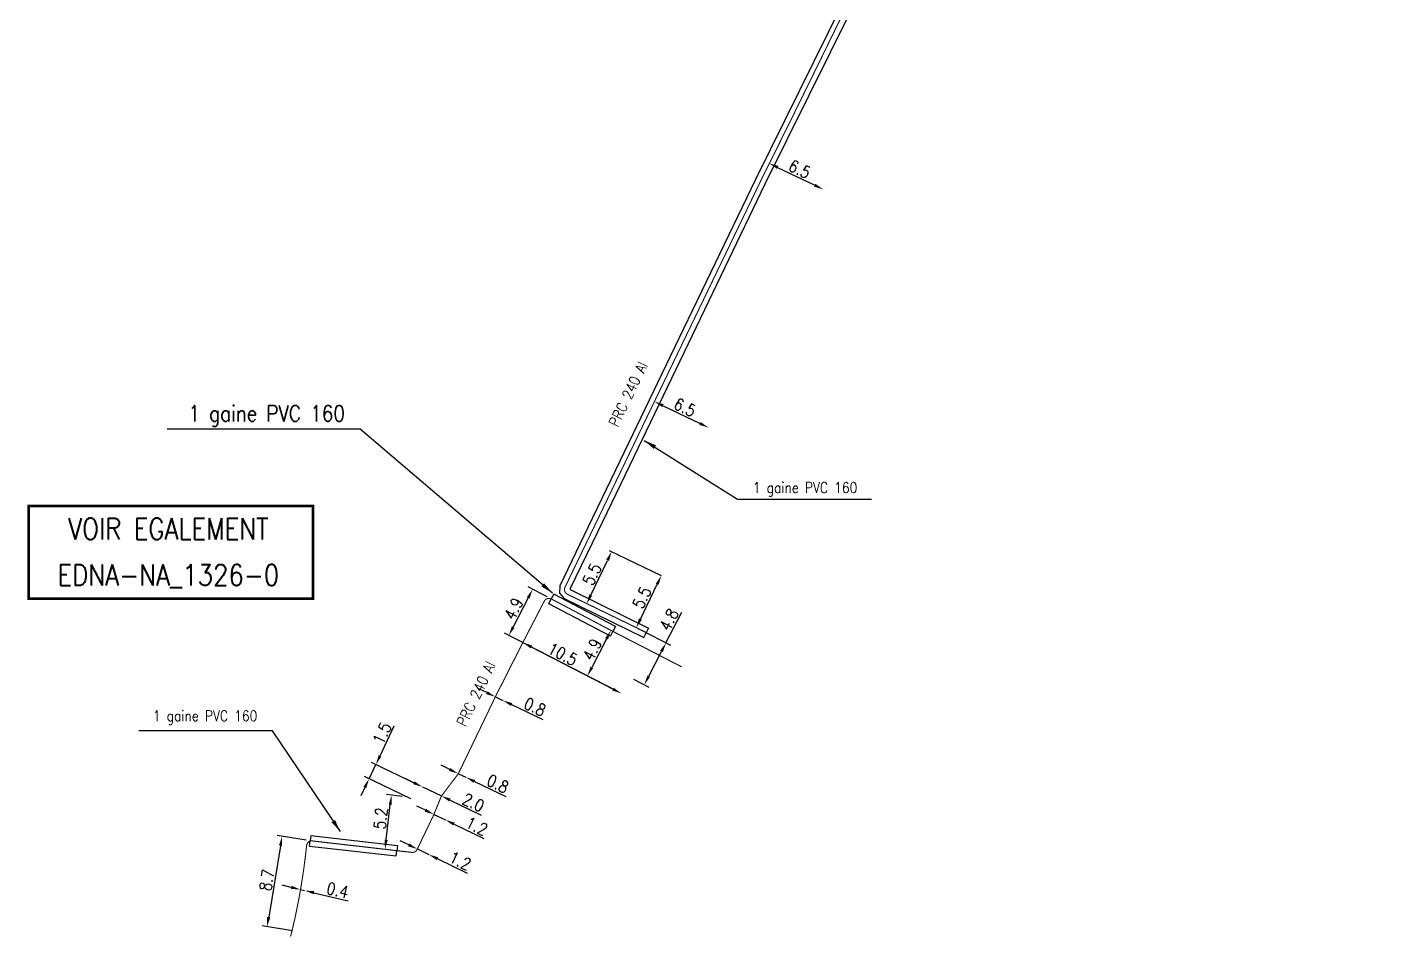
# Model space of a CAD drawing. Header units: millimetres. Extents: x 185000 to 186000, y 127000 to 128000.
# Drawn here: x 185017.7 to 185146.8, y 127431.9 to 127517.5 of the extents above; entities that cross this region are included whole.
import ezdxf
from ezdxf.enums import TextEntityAlignment as Align

# ---------------------------------------------------------------- set-up
doc = ezdxf.new("R2010")
doc.units = ezdxf.units.MM
doc.header["$PDMODE"] = 34
doc.layers.get('DEFPOINTS').update_dxf_attribs({"linetype": 'CONTINUOUS'})
for name, color, linetype in [('M_120', 5, 'M_ST_13'), ('M_400', 7, 'CONTINUOUS'), ('M_930', 7, 'CONTINUOUS')]:
    doc.layers.add(name, color=color, linetype=linetype)
doc.styles.get("Standard").update_dxf_attribs({"font": 'romans.shx', "width": 0.85})
doc.linetypes.add('M_ST_13', pattern='A,5,-0.3,["oo",Standard,S=1.5,R=0,X=0,Y=-0.5],-3', length=8.3)
doc.dimstyles.get("Standard").update_dxf_attribs({"dimtxt": 1.5, "dimasz": 1.2, "dimexe": 0.625, "dimexo": 0.625, "dimgap": 0.25, "dimtad": 1, "dimdec": 1, "dimzin": 0, "dimdsep": 46, "dimtxsty": 'Standard', "dimcen": -0.5, "dimadec": 0, "dimazin": 0, "dimtfac": 1, "dimtdec": 1, "dimtmove": 0, "dimatfit": 3, "dimfxl": 0, "dimtolj": 1, "dimtzin": 0, "dimarcsym": 0})

# ---------------------------------------------------------------- blocks, each defined once
blk = doc.blocks.new('*D17')
at = {"layer": 'DEFPOINTS', "color": 0, "linetype": 'Continuous', "transparency": 16777216}
for p in [(185072.98, 127467.88), (185077.68, 127465.61), (185075.31, 127460.7)]:
    blk.add_point(p, dxfattribs=at)
at = {"layer": 'M_120', "color": 0, "linetype": 'Continuous', "lineweight": -2, "transparency": 16777216}
for p, q in [((185077.68, 127465.61), (185072.78, 127467.97)), ((185071.01, 127463.77), (185072.59, 127467.06))]:
    blk.add_line(p, q, dxfattribs=at)
at = {"layer": 'M_120', "color": 0, "linetype": 'Continuous', "transparency": 16777216}
for points in [[(185072.46, 127467.13), (185072.73, 127467), (185072.98, 127467.88)], [(185070.87, 127463.84), (185071.14, 127463.71), (185070.62, 127462.96)]]:
    blk.add_solid(points, dxfattribs=at)
at = {"layer": 'M_120', "color": 0, "linetype": 'Continuous', "transparency": 16777216, "insert": (185071.12, 127465.74), "char_height": 1.125, "attachment_point": 5, "rotation": 64.2831}
blk.add_mtext('\\A1;5.5', dxfattribs=at)
blk = doc.blocks.new('*D18')
at = {"layer": 'DEFPOINTS', "color": 0, "linetype": 'Continuous', "transparency": 16777216}
for p in [(185077.68, 127465.61), (185077.68, 127465.61), (185075.31, 127460.7)]:
    blk.add_point(p, dxfattribs=at)
at = {"layer": 'M_120', "color": 0, "linetype": 'Continuous', "lineweight": -2, "transparency": 16777216}
blk.add_line((185075.7, 127461.51), (185077.29, 127464.8), dxfattribs=at)
at = {"layer": 'M_120', "color": 0, "linetype": 'Continuous', "transparency": 16777216}
for points in [[(185077.15, 127464.87), (185077.42, 127464.74), (185077.68, 127465.61)], [(185075.56, 127461.58), (185075.84, 127461.45), (185075.31, 127460.7)]]:
    blk.add_solid(points, dxfattribs=at)
at = {"layer": 'M_120', "color": 0, "linetype": 'Continuous', "transparency": 16777216, "insert": (185075.84, 127463.53), "char_height": 1.125, "attachment_point": 5, "rotation": 64.2831}
blk.add_mtext('\\A1;5.5', dxfattribs=at)
blk = doc.blocks.new('*D19')
at = {"layer": 'DEFPOINTS', "color": 0, "linetype": 'Continuous', "transparency": 16777216}
for p in [(185077.03, 127482.07), (185082.15, 127479.61), (185082.15, 127479.61)]:
    blk.add_point(p, dxfattribs=at)
at = {"layer": 'M_120', "color": 0, "linetype": 'Continuous', "lineweight": -2, "transparency": 16777216}
blk.add_line((185077.84, 127481.68), (185081.34, 127480), dxfattribs=at)
at = {"layer": 'M_120', "color": 0, "linetype": 'Continuous', "transparency": 16777216}
for points in [[(185077.9, 127481.82), (185077.77, 127481.55), (185077.03, 127482.07)], [(185081.4, 127480.13), (185081.27, 127479.86), (185082.15, 127479.61)]]:
    blk.add_solid(points, dxfattribs=at)
at = {"layer": 'M_120', "color": 0, "linetype": 'Continuous', "transparency": 16777216, "insert": (185079.91, 127481.52), "char_height": 1.125, "attachment_point": 5, "rotation": 334.2773}
blk.add_mtext('\\A1;6.5', dxfattribs=at)
blk = doc.blocks.new('*D20')
at = {"layer": 'DEFPOINTS', "color": 0, "linetype": 'Continuous', "transparency": 16777216}
for p in [(185087.87, 127504.6), (185092.99, 127502.13), (185093, 127502.13)]:
    blk.add_point(p, dxfattribs=at)
at = {"layer": 'M_120', "color": 0, "linetype": 'Continuous', "lineweight": -2, "transparency": 16777216}
for p, q in [((185088.68, 127504.21), (185092.19, 127502.52)), ((185093.2, 127502.55), (185093.2, 127502.55))]:
    blk.add_line(p, q, dxfattribs=at)
at = {"layer": 'M_120', "color": 0, "linetype": 'Continuous', "transparency": 16777216}
for points in [[(185088.74, 127504.35), (185088.61, 127504.08), (185087.87, 127504.6)], [(185092.25, 127502.66), (185092.12, 127502.39), (185093, 127502.13)]]:
    blk.add_solid(points, dxfattribs=at)
at = {"layer": 'M_120', "color": 0, "linetype": 'Continuous', "transparency": 16777216, "insert": (185090.76, 127504.04), "char_height": 1.125, "attachment_point": 5, "rotation": 334.2409}
blk.add_mtext('\\A1;6.5', dxfattribs=at)
blk = doc.blocks.new('*D481')
at = {"layer": 'DEFPOINTS', "color": 0, "linetype": 'Continuous', "transparency": 16777216}
for p in [(185043.55, 127435.93), (185043.94, 127435.84), (185043.94, 127435.84)]:
    blk.add_point(p, dxfattribs=at)
at = {"layer": 'M_120', "color": 0, "linetype": 'Continuous', "lineweight": -2, "transparency": 16777216}
for p, q in [((185042.68, 127436.14), (185041.8, 127436.35)), ((185043.55, 127435.93), (185043.94, 127435.84)), ((185044.82, 127435.63), (185048.05, 127434.86))]:
    blk.add_line(p, q, dxfattribs=at)
at = {"layer": 'M_120', "color": 0, "linetype": 'Continuous', "transparency": 16777216}
for points in [[(185042.71, 127436.29), (185042.64, 127436), (185043.55, 127435.93)], [(185044.85, 127435.78), (185044.78, 127435.49), (185043.94, 127435.84)]]:
    blk.add_solid(points, dxfattribs=at)
at = {"layer": 'M_120', "color": 0, "linetype": 'Continuous', "transparency": 16777216, "insert": (185047.05, 127435.87), "char_height": 1.125, "attachment_point": 5, "rotation": 346.6301}
blk.add_mtext('\\A1;0.4', dxfattribs=at)
blk = doc.blocks.new('*D482')
at = {"layer": 'DEFPOINTS', "color": 0, "linetype": 'Continuous', "transparency": 16777216}
for p in [(185052.15, 127444.85), (185053.63, 127444.68), (185051.54, 127439.74)]:
    blk.add_point(p, dxfattribs=at)
at = {"layer": 'M_120', "color": 0, "linetype": 'Continuous', "lineweight": -2, "transparency": 16777216}
for p, q in [((185053.16, 127444.73), (185051.68, 127444.91)), ((185051.65, 127440.63), (185052.04, 127443.96))]:
    blk.add_line(p, q, dxfattribs=at)
at = {"layer": 'M_120', "color": 0, "linetype": 'Continuous', "transparency": 16777216}
for points in [[(185051.9, 127443.98), (185052.19, 127443.94), (185052.15, 127444.85)], [(185051.5, 127440.65), (185051.8, 127440.61), (185051.54, 127439.74)]]:
    blk.add_solid(points, dxfattribs=at)
at = {"layer": 'M_120', "color": 0, "linetype": 'Continuous', "transparency": 16777216, "insert": (185051.13, 127442.66), "char_height": 1.125, "attachment_point": 5, "rotation": 83.2121}
blk.add_mtext('\\A1;5.2', dxfattribs=at)
blk = doc.blocks.new('*D483')
at = {"layer": 'DEFPOINTS', "color": 0, "linetype": 'Continuous', "transparency": 16777216}
for p in [(185054.6, 127439.77), (185055.68, 127439.25), (185055.68, 127439.25)]:
    blk.add_point(p, dxfattribs=at)
at = {"layer": 'M_120', "color": 0, "linetype": 'Continuous', "lineweight": -2, "transparency": 16777216}
for p, q in [((185053.79, 127440.16), (185052.98, 127440.55)), ((185054.6, 127439.77), (185055.68, 127439.25)), ((185056.49, 127438.86), (185059.32, 127437.49))]:
    blk.add_line(p, q, dxfattribs=at)
at = {"layer": 'M_120', "color": 0, "linetype": 'Continuous', "transparency": 16777216}
for points in [[(185053.85, 127440.29), (185053.72, 127440.02), (185054.6, 127439.77)], [(185056.56, 127438.99), (185056.43, 127438.72), (185055.68, 127439.25)]]:
    blk.add_solid(points, dxfattribs=at)
at = {"layer": 'M_120', "color": 0, "linetype": 'Continuous', "transparency": 16777216, "insert": (185058.64, 127438.65), "char_height": 1.125, "attachment_point": 5, "rotation": 334.2842}
blk.add_mtext('\\A1;1.2', dxfattribs=at)
blk = doc.blocks.new('*D484')
at = {"layer": 'DEFPOINTS', "color": 0, "linetype": 'Continuous', "transparency": 16777216}
for p in [(185056.17, 127443.04), (185057.26, 127442.52), (185057.26, 127442.52)]:
    blk.add_point(p, dxfattribs=at)
at = {"layer": 'M_120', "color": 0, "linetype": 'Continuous', "lineweight": -2, "transparency": 16777216}
for p, q in [((185055.36, 127443.43), (185054.55, 127443.82)), ((185056.17, 127443.04), (185057.26, 127442.52)), ((185058.07, 127442.13), (185060.9, 127440.77))]:
    blk.add_line(p, q, dxfattribs=at)
at = {"layer": 'M_120', "color": 0, "linetype": 'Continuous', "transparency": 16777216}
for points in [[(185055.43, 127443.57), (185055.3, 127443.3), (185056.17, 127443.04)], [(185058.13, 127442.26), (185058, 127441.99), (185057.26, 127442.52)]]:
    blk.add_solid(points, dxfattribs=at)
at = {"layer": 'M_120', "color": 0, "linetype": 'Continuous', "transparency": 16777216, "insert": (185060.21, 127441.93), "char_height": 1.125, "attachment_point": 5, "rotation": 334.2842}
blk.add_mtext('\\A1;1.2', dxfattribs=at)
blk = doc.blocks.new('*D485')
at = {"layer": 'DEFPOINTS', "color": 0, "linetype": 'Continuous', "transparency": 16777216}
for p in [(185055.08, 127445.64), (185055.08, 127445.64), (185056.88, 127444.78)]:
    blk.add_point(p, dxfattribs=at)
at = {"layer": 'M_120', "color": 0, "linetype": 'Continuous', "lineweight": -2, "transparency": 16777216}
for p, q in [((185054.26, 127446.03), (185053.45, 127446.42)), ((185055.08, 127445.64), (185056.88, 127444.78)), ((185057.69, 127444.39), (185060.65, 127442.97))]:
    blk.add_line(p, q, dxfattribs=at)
at = {"layer": 'M_120', "color": 0, "linetype": 'Continuous', "transparency": 16777216}
for points in [[(185054.33, 127446.17), (185054.2, 127445.9), (185055.08, 127445.64)], [(185057.75, 127444.53), (185057.62, 127444.26), (185056.88, 127444.78)]]:
    blk.add_solid(points, dxfattribs=at)
at = {"layer": 'M_120', "color": 0, "linetype": 'Continuous', "transparency": 16777216, "insert": (185059.9, 127444.16), "char_height": 1.125, "attachment_point": 5, "rotation": 334.3692}
blk.add_mtext('\\A1;2.0', dxfattribs=at)
blk = doc.blocks.new('*D486')
at = {"layer": 'DEFPOINTS', "color": 0, "linetype": 'Continuous', "transparency": 16777216}
for p in [(185058.48, 127446.89), (185059.2, 127446.55), (185059.2, 127446.55)]:
    blk.add_point(p, dxfattribs=at)
at = {"layer": 'M_120', "color": 0, "linetype": 'Continuous', "lineweight": -2, "transparency": 16777216}
for p, q in [((185057.66, 127447.28), (185056.85, 127447.68)), ((185058.48, 127446.89), (185059.2, 127446.55)), ((185060.01, 127446.16), (185062.96, 127444.73))]:
    blk.add_line(p, q, dxfattribs=at)
at = {"layer": 'M_120', "color": 0, "linetype": 'Continuous', "transparency": 16777216}
for points in [[(185057.73, 127447.42), (185057.6, 127447.15), (185058.48, 127446.89)], [(185060.07, 127446.29), (185059.94, 127446.02), (185059.2, 127446.55)]]:
    blk.add_solid(points, dxfattribs=at)
at = {"layer": 'M_120', "color": 0, "linetype": 'Continuous', "transparency": 16777216, "insert": (185062.21, 127445.93), "char_height": 1.125, "attachment_point": 5, "rotation": 334.2842}
blk.add_mtext('\\A1;0.8', dxfattribs=at)
blk = doc.blocks.new('*D487')
at = {"layer": 'DEFPOINTS', "color": 0, "linetype": 'Continuous', "transparency": 16777216}
for p in [(185061.98, 127454.16), (185062.7, 127453.81), (185062.7, 127453.81)]:
    blk.add_point(p, dxfattribs=at)
at = {"layer": 'M_120', "color": 0, "linetype": 'Continuous', "lineweight": -2, "transparency": 16777216}
for p, q in [((185061.16, 127454.55), (185060.35, 127454.94)), ((185061.98, 127454.16), (185062.7, 127453.81)), ((185063.51, 127453.43), (185066.47, 127452.01))]:
    blk.add_line(p, q, dxfattribs=at)
at = {"layer": 'M_120', "color": 0, "linetype": 'Continuous', "transparency": 16777216}
for points in [[(185061.23, 127454.68), (185061.1, 127454.41), (185061.98, 127454.16)], [(185063.58, 127453.56), (185063.45, 127453.29), (185062.7, 127453.81)]]:
    blk.add_solid(points, dxfattribs=at)
at = {"layer": 'M_120', "color": 0, "linetype": 'Continuous', "transparency": 16777216, "insert": (185065.72, 127453.2), "char_height": 1.125, "attachment_point": 5, "rotation": 334.4545}
blk.add_mtext('\\A1;0.8', dxfattribs=at)
blk = doc.blocks.new('*D488')
at = {"layer": 'DEFPOINTS', "color": 0, "linetype": 'Continuous', "transparency": 16777216}
for p in [(185064.58, 127459.29), (185073.91, 127454.47), (185073.91, 127454.47)]:
    blk.add_point(p, dxfattribs=at)
at = {"layer": 'M_120', "color": 0, "linetype": 'Continuous', "lineweight": -2, "transparency": 16777216}
for p, q in [((185064.79, 127459.7), (185064.79, 127459.7)), ((185065.38, 127458.87), (185073.11, 127454.88))]:
    blk.add_line(p, q, dxfattribs=at)
at = {"layer": 'M_120', "color": 0, "linetype": 'Continuous', "transparency": 16777216}
for points in [[(185065.45, 127459.01), (185065.31, 127458.74), (185064.58, 127459.29)], [(185073.18, 127455.01), (185073.04, 127454.75), (185073.91, 127454.47)]]:
    blk.add_solid(points, dxfattribs=at)
at = {"layer": 'M_120', "color": 0, "linetype": 'Continuous', "transparency": 16777216, "insert": (185068.34, 127458.19), "char_height": 1.125, "attachment_point": 5, "rotation": 332.6708}
blk.add_mtext('\\A1;10.5', dxfattribs=at)
blk = doc.blocks.new('*D489')
at = {"layer": 'DEFPOINTS', "color": 0, "linetype": 'Continuous', "transparency": 16777216}
for p in [(185067.31, 127463.39), (185063.26, 127459.97), (185073.91, 127454.47)]:
    blk.add_point(p, dxfattribs=at)
at = {"layer": 'M_120', "color": 0, "linetype": 'Continuous', "lineweight": -2, "transparency": 16777216}
for p, q in [((185066.89, 127463.6), (185065.09, 127464.54)), ((185065.09, 127463.52), (185063.67, 127460.77)), ((185073.49, 127454.68), (185062.84, 127460.19))]:
    blk.add_line(p, q, dxfattribs=at)
at = {"layer": 'M_120', "color": 0, "linetype": 'Continuous', "transparency": 16777216}
for points in [[(185064.96, 127463.59), (185065.22, 127463.45), (185065.5, 127464.32)], [(185063.54, 127460.84), (185063.8, 127460.7), (185063.26, 127459.97)]]:
    blk.add_solid(points, dxfattribs=at)
at = {"layer": 'M_120', "color": 0, "linetype": 'Continuous', "transparency": 16777216, "insert": (185063.71, 127462.49), "char_height": 1.125, "attachment_point": 5, "rotation": 62.6708}
blk.add_mtext('\\A1;4.9', dxfattribs=at)
blk = doc.blocks.new('*D490')
at = {"layer": 'DEFPOINTS', "color": 0, "linetype": 'Continuous', "transparency": 16777216}
for p in [(185072.91, 127460.44), (185070.69, 127456.13), (185073.91, 127454.47)]:
    blk.add_point(p, dxfattribs=at)
at = {"layer": 'M_120', "color": 0, "linetype": 'Continuous', "lineweight": -2, "transparency": 16777216}
for p, q in [((185072.5, 127459.64), (185071.1, 127456.93)), ((185073.49, 127454.68), (185070.27, 127456.34))]:
    blk.add_line(p, q, dxfattribs=at)
at = {"layer": 'M_120', "color": 0, "linetype": 'Continuous', "transparency": 16777216}
for points in [[(185072.37, 127459.71), (185072.63, 127459.57), (185072.91, 127460.44)], [(185070.97, 127457), (185071.23, 127456.86), (185070.69, 127456.13)]]:
    blk.add_solid(points, dxfattribs=at)
at = {"layer": 'M_120', "color": 0, "linetype": 'Continuous', "transparency": 16777216, "insert": (185071.13, 127458.63), "char_height": 1.125, "attachment_point": 5, "rotation": 62.6708}
blk.add_mtext('\\A1;4.9', dxfattribs=at)
blk = doc.blocks.new('*D498')
at = {"layer": 'DEFPOINTS', "color": 0, "linetype": 'Continuous', "transparency": 16777216}
for p in [(185050.03, 127446.4), (185055.08, 127445.64), (185054.43, 127444.29)]:
    blk.add_point(p, dxfattribs=at)
at = {"layer": 'M_120', "color": 0, "linetype": 'Continuous', "lineweight": -2, "transparency": 16777216}
for p, q in [((185051.07, 127448.57), (185052.42, 127451.4)), ((185050.03, 127446.4), (185050.68, 127447.76)), ((185054.65, 127445.85), (185050.25, 127447.96)), ((185054, 127444.5), (185049.6, 127446.61)), ((185049.64, 127445.59), (185049.25, 127444.78))]:
    blk.add_line(p, q, dxfattribs=at)
at = {"layer": 'M_120', "color": 0, "linetype": 'Continuous', "transparency": 16777216}
for points in [[(185050.93, 127448.63), (185051.2, 127448.5), (185050.68, 127447.76)], [(185049.5, 127445.66), (185049.77, 127445.53), (185050.03, 127446.4)]]:
    blk.add_solid(points, dxfattribs=at)
at = {"layer": 'M_120', "color": 0, "linetype": 'Continuous', "transparency": 16777216, "insert": (185051.26, 127450.71), "char_height": 1.125, "attachment_point": 5, "rotation": 64.3692}
blk.add_mtext('\\A1;1.5', dxfattribs=at)
blk = doc.blocks.new('*D499')
at = {"layer": 'DEFPOINTS', "color": 0, "linetype": 'Continuous', "transparency": 16777216}
for p in [(185075.31, 127460.7), (185074.61, 127456.05), (185076.07, 127455.3)]:
    blk.add_point(p, dxfattribs=at)
at = {"layer": 'M_120', "color": 0, "linetype": 'Continuous', "lineweight": -2, "transparency": 16777216}
for p, q in [((185078.11, 127459.25), (185079.62, 127462.17)), ((185075.73, 127460.48), (185078.53, 127459.04)), ((185076.48, 127456.1), (185077.7, 127458.45)), ((185075.03, 127455.83), (185076.48, 127455.08))]:
    blk.add_line(p, q, dxfattribs=at)
at = {"layer": 'M_120', "color": 0, "linetype": 'Continuous', "transparency": 16777216}
for points in [[(185077.56, 127458.52), (185077.83, 127458.38), (185078.11, 127459.25)], [(185076.35, 127456.17), (185076.61, 127456.03), (185076.07, 127455.3)]]:
    blk.add_solid(points, dxfattribs=at)
at = {"layer": 'M_120', "color": 0, "linetype": 'Continuous', "transparency": 16777216, "insert": (185078.4, 127461.45), "char_height": 1.125, "attachment_point": 5, "rotation": 62.6708}
blk.add_mtext('\\A1;4.8', dxfattribs=at)
blk = doc.blocks.new('*D500')
at = {"layer": 'DEFPOINTS', "color": 0, "linetype": 'Continuous', "transparency": 16777216}
for p in [(185044.56, 127440.51), (185040.39, 127432.44), (185043.25, 127431.96)]:
    blk.add_point(p, dxfattribs=at)
at = {"layer": 'M_120', "color": 0, "linetype": 'Continuous', "lineweight": -2, "transparency": 16777216}
for p, q in [((185044.1, 127440.59), (185041.35, 127441.05)), ((185041.66, 127440.08), (185040.54, 127433.32)), ((185042.79, 127432.04), (185039.93, 127432.51))]:
    blk.add_line(p, q, dxfattribs=at)
at = {"layer": 'M_120', "color": 0, "linetype": 'Continuous', "transparency": 16777216}
for points in [[(185041.51, 127440.11), (185041.81, 127440.06), (185041.81, 127440.97)], [(185040.39, 127433.35), (185040.69, 127433.3), (185040.39, 127432.44)]]:
    blk.add_solid(points, dxfattribs=at)
at = {"layer": 'M_120', "color": 0, "linetype": 'Continuous', "transparency": 16777216, "insert": (185040.36, 127436.83), "char_height": 1.125, "attachment_point": 5, "rotation": 80.5577}
blk.add_mtext('\\A1;8.7', dxfattribs=at)

msp = doc.modelspace()

# ---------------------------------------------------------------- linework, layer by layer
at = {"layer": 'M_120', "const_width": 0.1}
for points in [[(185146.36, 127588.17), (185144.15, 127590), (185144.43, 127589.77), (185146.53, 127588.03, -0.411788), (185146.6, 127587.33), (185111.31, 127544.04, 0.077487), (185095.3, 127519.66), (185095.3, 127519.66, -0.002658), (185087.03, 127502.84), (185084.96, 127498.54, -0.000031), (185084.96, 127498.54), (185073.8, 127475.38), (185068.57, 127464.52, 0.412179), (185068.8, 127463.85), (185075.31, 127460.7), (185076.24, 127460.22), (185076.65, 127460)], [(185079.6, 127456.99), (185073.1, 127460.34), (185072.91, 127460.44), (185067.27, 127463.41, 0.416345), (185066.6, 127463.19), (185064.58, 127459.29), (185061.98, 127454.16), (185058.48, 127446.89), (185056.92, 127444.83, 0.065727), (185056.85, 127444.72), (185056.17, 127443.04), (185054.6, 127439.77), (185054.58, 127439.73, -0.319195), (185054.07, 127439.45), (185052.66, 127439.61), (185051.54, 127439.74), (185044.68, 127440.53), (185044.68, 127440.53, 0.418394), (185044.12, 127440.08), (185044.08, 127439.62), (185043.89, 127438.13), (185043.75, 127437.14), (185043.55, 127435.93), (185043.42, 127435.17), (185043.22, 127434.19), (185043.02, 127433.21), (185042.73, 127431.99), (185042.61, 127431.5)]]:
    msp.add_lwpolyline(points, format="xyb", dxfattribs=at)
at = {"layer": 'M_400', "color": 7, "linetype": 'CONTINUOUS'}
for p, q in [((185094.86, 127519.76), (185086.58, 127503.06)), ((185095.76, 127519.32), (185087.48, 127502.62)), ((185086.58, 127503.06), (185078.93, 127487.18)), ((185087.48, 127502.62), (185079.83, 127486.74)), ((185078.93, 127487.18), (185073.35, 127475.6)), ((185079.83, 127486.74), (185074.25, 127475.16)), ((185073.35, 127475.6), (185070.73, 127470.16)), ((185074.25, 127475.16), (185071.63, 127469.73)), ((185070.73, 127470.16), (185068.08, 127464.65)), ((185071.63, 127469.73), (185069.06, 127464.39)), ((185068.08, 127464.65), (185068.04, 127463.96)), ((185068.04, 127463.96), (185068.49, 127463.45)), ((185069.06, 127464.39), (185069.06, 127464.31)), ((185069.06, 127464.31), (185069.11, 127464.26)), ((185069.11, 127464.26), (185076.46, 127460.65)), ((185067.04, 127462.96), (185067.27, 127463.41)), ((185072.86, 127459.9), (185067.04, 127462.96)), ((185067.51, 127463.85), (185067.27, 127463.41)), ((185073.33, 127460.79), (185067.51, 127463.85)), ((185068.49, 127463.45), (185076.02, 127459.76)), ((185072.86, 127459.9), (185073.1, 127460.34)), ((185073.33, 127460.79), (185073.1, 127460.34)), ((185076.02, 127459.76), (185076.24, 127460.21)), ((185076.46, 127460.65), (185076.24, 127460.21)), ((185044.53, 127441.04), (185044.47, 127440.55)), ((185044.53, 127441.04), (185052.72, 127440.11)), ((185044.41, 127440.05), (185044.47, 127440.55)), ((185044.41, 127440.05), (185052.61, 127439.11)), ((185052.61, 127439.11), (185052.66, 127439.61)), ((185052.72, 127440.11), (185052.66, 127439.61))]:
    msp.add_line(p, q, dxfattribs=at)
at = {"layer": 'M_930', "const_width": 0.25}
msp.add_lwpolyline([(185017.83, 127472.19), (185044.74, 127472.19), (185044.74, 127463.45), (185017.83, 127463.45)], close=True, dxfattribs=at)

# ---------------------------------------------------------------- texts
at = {"layer": 'M_120', "width": 0.85}
for rotation, p in [(64.2792, (185074.54, 127482.78)), (64.2684, (185060.15, 127454.44))]:
    msp.add_text('PRC 240 Al', height=1, rotation=rotation, dxfattribs=at).set_placement(p, align=Align.MIDDLE)
at = {"layer": 'M_400'}
for s, insert, char_height, attachment_point in [('1 gaine PVC 160 ', (185047.75, 127480.7), 1.5, 6), ('1 gaine PVC 160', (185086.34, 127473.77), 1, 4), ('1 gaine PVC 160 ', (185039.46, 127452.19), 1, 6)]:
    msp.add_mtext(s, dxfattribs=dict(at, insert=insert, char_height=char_height, attachment_point=attachment_point))
at = {"layer": 'M_930', "width": 0.85}
for s, p in [('VOIR EGALEMENT', (185031.05, 127469.04)), ('EDNA-NA_1326-0', (185031.05, 127464.67))]:
    msp.add_text(s, height=2, dxfattribs=at).set_placement(p, align=Align.CENTER)

# ---------------------------------------------------------------- dimensions: what is measured, and where the dimension line sits
at = {"layer": 'M_120', "linetype": 'Continuous'}
for base, p1, p2, angle, text, picture, middle in [((185093, 127502.13), (185087.87, 127504.6), (185092.99, 127502.13), 154.2409, '6.5', '*D20', (185090.43, 127503.37)), ((185082.15, 127479.61), (185077.03, 127482.07), (185082.15, 127479.61), 154.2773, '6.5', '*D19', (185079.59, 127480.84)), ((185076.07, 127455.3), (185075.31, 127460.7), (185074.61, 127456.05), 62.6708, '4.8', '*D499', (185079.07, 127461.11))]:
    dim = msp.add_linear_dim(base=base, p1=p1, p2=p2, angle=angle, text=text, dimstyle='Standard', override={"dimscale": 0.75}, dxfattribs=at)
    dim.commit()
    dim.dimension.update_dxf_attribs({"geometry": picture, "text_midpoint": middle, "dimtype": 160})
for base, p1, p2, angle, override, picture, middle in [((185072.98, 127467.88), (185075.31, 127460.7), (185077.68, 127465.61), 244.2831, {"dimscale": 0.75, "dimexe": 0.3, "dimexo": 0, "dimse1": 1}, '*D17', (185071.8, 127465.42)), ((185077.68, 127465.61), (185075.31, 127460.7), (185077.68, 127465.61), 244.2831, {"dimscale": 0.75, "dimexe": 0.3, "dimexo": 0, "dimse1": 1, "dimse2": 1}, '*D18', (185076.52, 127463.2)), ((185070.68744, 127456.129668), (185072.914085, 127460.438329), (185073.905999, 127454.46637), 62.670826, {"dimscale": 0.75}, '*D490', (185071.800762, 127458.283998)), ((185073.91, 127454.47), (185064.58, 127459.29), (185073.91, 127454.47), 152.6708, {"dimscale": 0.75}, '*D488', (185067.99, 127457.52)), ((185062.7, 127453.81), (185061.98, 127454.16), (185062.7, 127453.81), 154.4545, {"dimscale": 0.75}, '*D487', (185065.4, 127452.53)), ((185050.03, 127446.4), (185055.08, 127445.64), (185054.43, 127444.29), 64.3692, {"dimscale": 0.75}, '*D498', (185051.94, 127450.39)), ((185059.2, 127446.55), (185058.48, 127446.89), (185059.2, 127446.55), 154.2842, {"dimscale": 0.75}, '*D486', (185061.89, 127445.25)), ((185055.08, 127445.64), (185056.88, 127444.78), (185055.08, 127445.64), 334.3692, {"dimscale": 0.75}, '*D485', (185059.57, 127443.49)), ((185052.15043, 127444.85239), (185051.54173, 127439.73849), (185053.62928, 127444.67636), 263.21207, {"dimscale": 0.75}, '*D482', (185051.8793, 127442.57453)), ((185057.26, 127442.52), (185056.17, 127443.04), (185057.26, 127442.52), 154.2842, {"dimscale": 0.75}, '*D484', (185059.89, 127441.25)), ((185040.39, 127432.44), (185044.56, 127440.51), (185043.25, 127431.96), 80.5577, {"dimscale": 0.75}, '*D500', (185041.1, 127436.7)), ((185055.68, 127439.25), (185054.6, 127439.77), (185055.68, 127439.25), 154.2842, {"dimscale": 0.75}, '*D483', (185058.31, 127437.98)), ((185043.94, 127435.84), (185043.55, 127435.93), (185043.94, 127435.84), 166.6301, {"dimscale": 0.75}, '*D481', (185046.87, 127435.14))]:
    dim = msp.add_linear_dim(base=base, p1=p1, p2=p2, angle=angle, dimstyle='Standard', override=override, dxfattribs=at)
    dim.commit()
    dim.dimension.update_dxf_attribs({"geometry": picture, "text_midpoint": middle, "dimtype": 160})
dim = msp.add_linear_dim(base=(185063.26, 127459.97), p1=(185067.31, 127463.39), p2=(185073.91, 127454.47), angle=62.6708, dimstyle='Standard', override={"dimscale": 0.75}, dxfattribs=at)
dim.commit()
dim.dimension.update_dxf_attribs({"geometry": '*D489', "text_midpoint": (185063.71, 127462.49)})

# ---------------------------------------------------------------- leaders
at = {"layer": 'M_400', "annotation_type": 0, "has_hookline": 1}
for points, hookline_direction, text_width in [([(185067.38, 127463.96), (185049.2, 127479.45), (185048, 127479.45)], 1, 16.82), ([(185076.06, 127478.4), (185084.89, 127472.85), (185086.09, 127472.85)], 0, 11.21), ([(185047.32, 127441.41), (185040.91, 127450.94), (185039.71, 127450.94)], 1, 11.21)]:
    msp.add_leader(points, dimstyle='Standard', dxfattribs=dict(at, hookline_direction=hookline_direction, text_width=text_width))

doc.saveas('drawing.dxf')
